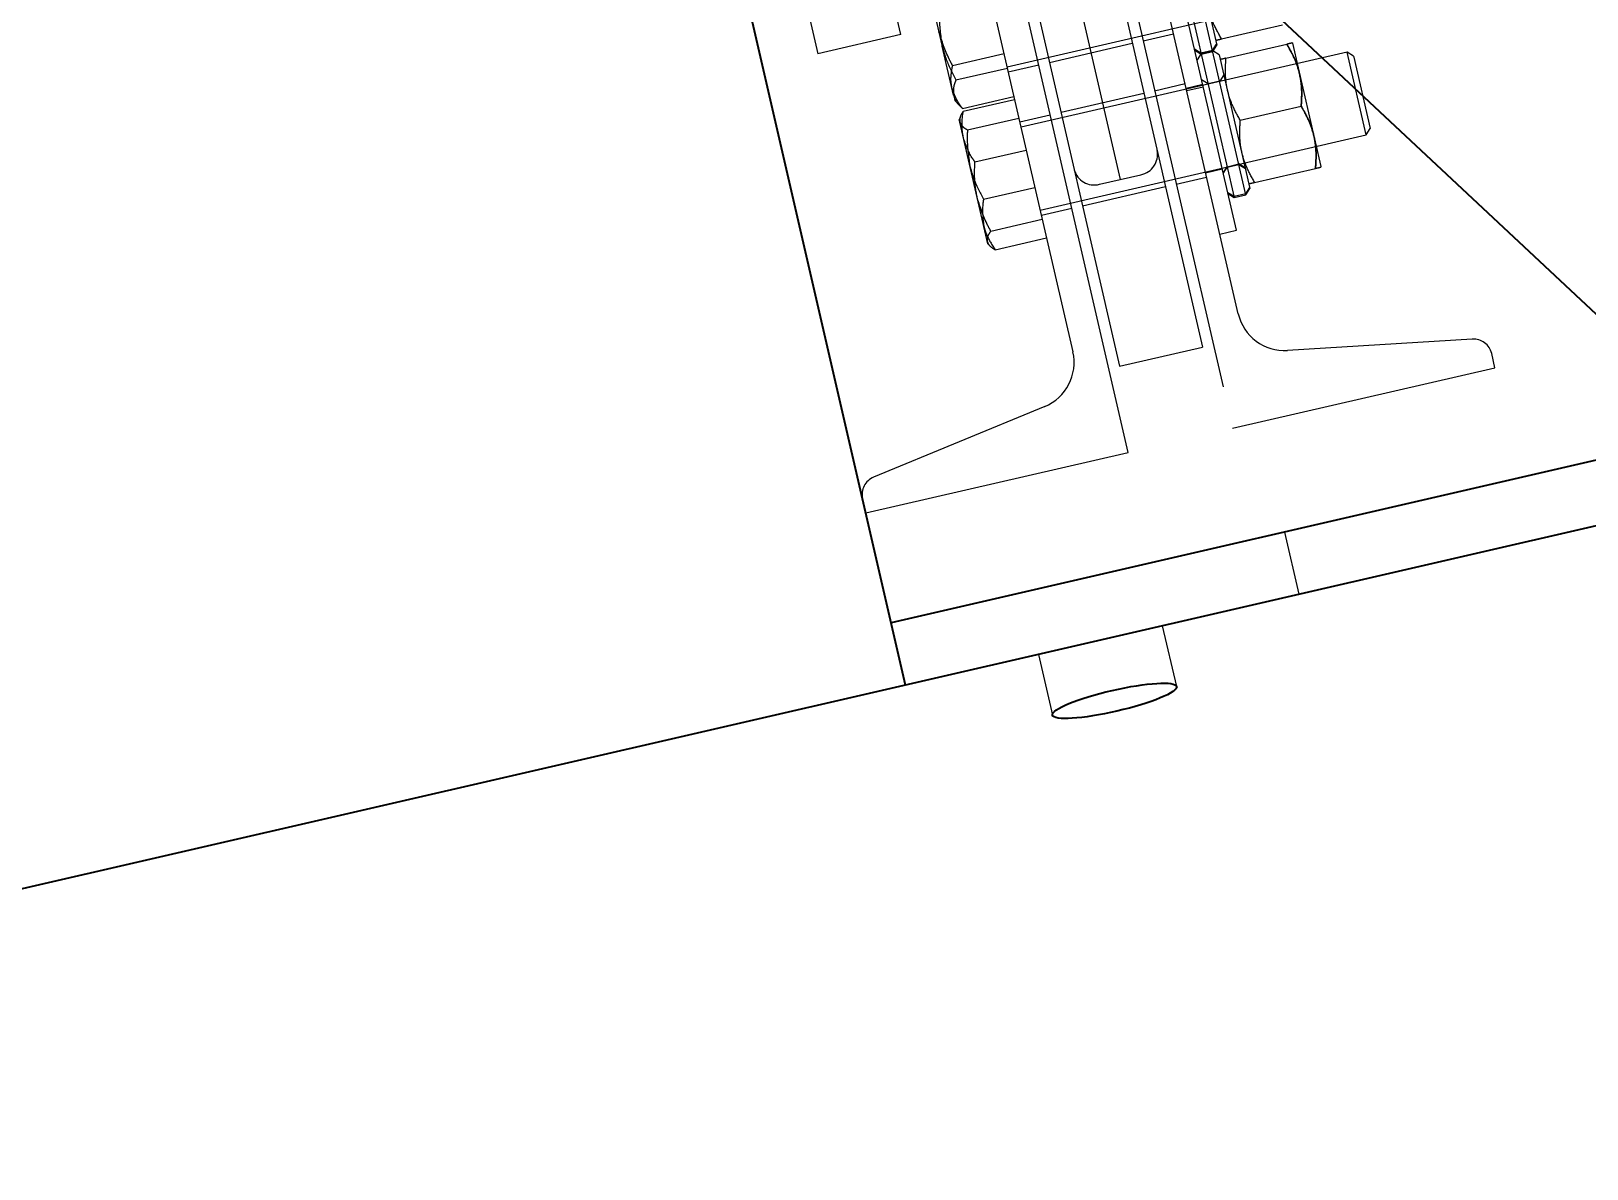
# Model space of a CAD drawing. Header units: millimetres. Extents: x 1293 to 41893, y 1011 to 26911.
# Drawn here: x 11630 to 11785, y 5219 to 5332.4 of the extents above; entities that cross this region are included whole.
import ezdxf

# ---------------------------------------------------------------- set-up
doc = ezdxf.new("R2010")
doc.units = ezdxf.units.MM
doc.header["$LTSCALE"] = 50
doc.linetypes.add('HIDDEN', pattern=[1.905, 1.27, -0.635])
doc.layers.add('CAPA_1', color=7, linetype='Continuous')
doc.layers.add('STRUC', color=4, linetype='Continuous')
doc.styles.add('SLDTEXTSTYLE0', font='TXT', dxfattribs={"width": 0.75})
doc.dimstyles.new('SLDDIMSTYLE0', dxfattribs={"dimtxt": 100, "dimasz": 100, "dimexe": 0, "dimexo": 0.0625, "dimgap": 25, "dimtad": 2, "dimdec": 0, "dimlfac": 1.5, "dimrnd": 1e-09, "dimzin": 12, "dimdsep": 46, "dimtxsty": 'SLDTEXTSTYLE0', "dimsah": 1, "dimcen": 0.09, "dimadec": 0, "dimazin": 3, "dimtfac": 1, "dimtdec": 0, "dimtofl": 0, "dimtmove": 0, "dimatfit": 3, "dimfxl": 1, "dimfrac": 2, "dimtolj": 1, "dimtzin": 12, "dimarcsym": 0})
doc.dimstyles.new('SLDDIMSTYLE1', dxfattribs={"dimtxt": 100, "dimasz": 100, "dimexe": 0, "dimexo": 0.0625, "dimgap": 25, "dimtad": 2, "dimdec": 4, "dimlfac": 75, "dimzin": 12, "dimdsep": 46, "dimtxsty": 'SLDTEXTSTYLE0', "dimsah": 1, "dimcen": 0.09, "dimadec": 0, "dimazin": 3, "dimtfac": 1, "dimtdec": 0, "dimtofl": 0, "dimtmove": 0, "dimatfit": 3, "dimfxl": 1, "dimfrac": 2, "dimtolj": 1, "dimtzin": 12, "dimarcsym": 0})

# ---------------------------------------------------------------- blocks, each defined once
blk = doc.blocks.new('_D_3')
at = {"layer": 'CAPA_1', "transparency": 16777216}
blk.add_arc((9899.27, 4708.49), 5214.32, 0, 13, dxfattribs=at)
for points in [[(14979.94, 5881.46), (14986.48, 5780.49), (15016.52, 5787.13)], [(15113.58, 4708.49), (15128.01, 4808.64), (15097.24, 4808.34)]]:
    blk.add_solid(points, dxfattribs=at)
at = {"layer": 'CAPA_1', "transparency": 16777216, "insert": (15196.76, 5413.27), "char_height": 100, "attachment_point": 1, "rotation": 276.5, "style": 'SLDTEXTSTYLE0'}
blk.add_mtext('13°', dxfattribs=at)
blk = doc.blocks.new('_D_5')
at = {"layer": 'CAPA_1', "transparency": 16777216}
for p, q in [((11574.4, 7831.18), (17588.06, 7831.18)), ((17538.06, 7831.18), (17538.06, 4708.49)), ((16485.16, 4708.49), (17588.06, 4708.49))]:
    blk.add_line(p, q, dxfattribs=at)
for points in [[(17538.06, 7831.18), (17522.68, 7731.18), (17553.45, 7731.18)], [(17538.06, 4708.49), (17553.45, 4808.49), (17522.68, 4808.49)]]:
    blk.add_solid(points, dxfattribs=at)
at = {"layer": 'CAPA_1', "transparency": 16777216, "insert": (17409.15, 6122.06), "char_height": 100, "attachment_point": 1, "rotation": 90, "style": 'SLDTEXTSTYLE0'}
blk.add_mtext('4684', dxfattribs=at)

msp = doc.modelspace()

# ---------------------------------------------------------------- linework, layer by layer
at = {"color": 1, "linetype": 'HIDDEN', "lineweight": 18}
for p, q in [((11708.83033, 5446.001979), (11738.4794014, 5317.5777417)), ((11714.3749657, 5440.804432), (11746.67758, 5300.8864376)), ((11734.439783, 5358.7841126), (11749.6764677, 5292.7867802)), ((11716.630336, 5332.0253671), (11710.9165792, 5356.7743668)), ((11725.1183094, 5356.6320808), (11738.4279134, 5298.981852)), ((11739.283187, 5290.3873023), (11724.0465023, 5356.3846347)), ((11702.6669127, 5354.8697812), (11708.3806695, 5330.1207815)), ((11750.2368869, 5304.2100549), (11739.9511184, 5348.7626128)), ((11750.0544656, 5312.5277715), (11741.9937195, 5347.4426989)), ((11723.4860832, 5344.9613599), (11733.7718516, 5300.408802)), ((11743.2330662, 5344.4268622), (11749.8463273, 5315.7816814)), ((11751.0095303, 5316.050228), (11744.3962692, 5344.6954087)), ((11745.03091, 5344.2988412), (11748.1068157, 5330.9756297)), ((11720.7418715, 5330.9680835), (11719.4486772, 5336.5695232)), ((11727.2117757, 5328.8236124), (11759.6940128, 5336.3227277)), ((11716.630336, 5332.0253671), (11708.3806695, 5330.1207815)), ((11740.7599703, 5331.4083736), (11743.7958476, 5332.1092611)), ((11748.5766061, 5331.5837284), (11754.6364561, 5332.982755)), ((11720.7652252, 5330.8669272), (11720.7418715, 5330.9680835)), ((11721.8942575, 5325.9765512), (11720.7652252, 5330.8669272)), ((11761.0887093, 5330.2816333), (11728.6064723, 5322.782518)), ((11731.4384967, 5329.2563419), (11739.6881632, 5331.1609275)), ((11745.8905349, 5330.5637373), (11746.5234829, 5330.1745016)), ((11746.5256247, 5330.1652244), (11745.8925228, 5330.5551265)), ((11745.9124044, 5330.4690099), (11746.5470451, 5330.0724424)), ((11747.6866859, 5330.4430481), (11746.5234829, 5330.1745016)), ((11747.6888277, 5330.4337709), (11746.5256247, 5330.1652244)), ((11747.6955513, 5330.4046478), (11746.5323483, 5330.1361012)), ((11746.5470451, 5330.0724424), (11747.7102481, 5330.3409889)), ((11747.6866859, 5330.4430481), (11748.0849462, 5331.0703571)), ((11748.0869341, 5331.0617463), (11747.6888277, 5330.4337709)), ((11748.3301921, 5330.0080802), (11747.6955513, 5330.4046478)), ((11747.7102481, 5330.3409889), (11748.1068157, 5330.9756297)), ((11749.0190099, 5329.6674673), (11755.0788599, 5331.0664939)), ((11755.668809, 5331.1541283), (11755.6315432, 5331.1940909)), ((11758.5043974, 5318.8718455), (11755.668809, 5331.1541283)), ((11762.9932949, 5322.0319667), (11761.0887093, 5330.2816333)), ((11761.7233501, 5329.8850657), (11761.0887093, 5330.2816333)), ((11721.7920637, 5328.9399049), (11726.9120325, 5330.1219429)), ((11722.125136, 5327.4972104), (11727.2451048, 5328.6792484)), ((11727.3308123, 5328.3080082), (11730.3666896, 5329.0088957)), ((11746.5323483, 5330.1361012), (11746.1357808, 5329.5014605)), ((11748.3301921, 5330.0080802), (11751.4060978, 5316.6848688)), ((11748.4663265, 5329.5398703), (11748.4503507, 5329.4876159)), ((11761.7233501, 5329.8850657), (11761.7521728, 5329.7602209)), ((11761.7521728, 5329.7602209), (11763.3898625, 5322.6666075)), ((11744.9524709, 5327.099375), (11741.9165937, 5326.3984875)), ((11747.2294267, 5327.1167233), (11746.5947859, 5327.5132908)), ((11748.3926297, 5327.3852698), (11747.2294267, 5327.1167233)), ((11748.7891972, 5328.0199106), (11748.3926297, 5327.3852698)), ((11721.9035602, 5325.9362566), (11721.8942575, 5325.9765512)), ((11721.9035602, 5325.9362566), (11722.0154998, 5325.4513931)), ((11722.7776855, 5324.6707076), (11727.8976544, 5325.8527456)), ((11722.8447341, 5324.3802885), (11727.9647029, 5325.5623264)), ((11740.8447866, 5326.1510414), (11732.59512, 5324.2464558)), ((11746.702395, 5327.0471847), (11745.0524617, 5326.6662675)), ((11745.1052502, 5326.4376154), (11746.7551835, 5326.8185325)), ((11722.0154998, 5325.4513931), (11722.4595639, 5324.9751926)), ((11731.523313, 5323.9990096), (11728.4874357, 5323.2981221)), ((11750.4472676, 5323.4801755), (11756.5074806, 5324.8792859)), ((11722.5345451, 5323.7865508), (11722.4578068, 5323.5355511)), ((11722.5042, 5323.3346), (11722.4578068, 5323.5355511)), ((11722.510331, 5323.3080436), (11722.5042, 5323.3346)), ((11725.3147819, 5311.1606322), (11722.510331, 5323.3080436)), ((11723.2748007, 5322.5174654), (11728.3947695, 5323.6995033)), ((11762.9932949, 5322.0319667), (11763.3898625, 5322.6666075)), ((11730.5110579, 5314.5328514), (11762.9932949, 5322.0319667)), ((11724.0087296, 5319.3384699), (11729.1286985, 5320.5205078)), ((11736.4136849, 5317.1008334), (11740.5451179, 5318.0546499)), ((11744.0592524, 5317.1176127), (11747.0951297, 5317.8185002)), ((11746.995139, 5318.2516077), (11748.6450723, 5318.6325248)), ((11749.1355991, 5318.8601833), (11748.7373389, 5318.2328744)), ((11748.7387335, 5318.2268336), (11749.1368399, 5318.8548089)), ((11748.7526814, 5318.1664186), (11749.1492489, 5318.8010594)), ((11749.1355991, 5318.8601833), (11750.2988021, 5319.1287299)), ((11749.1368399, 5318.8548089), (11750.3000429, 5319.1233555)), ((11749.1492489, 5318.8010594), (11750.3124519, 5319.0696059)), ((11750.9317502, 5318.7394942), (11750.2988021, 5319.1287299)), ((11750.3000429, 5319.1233555), (11750.9331448, 5318.7334533)), ((11750.3124519, 5319.0696059), (11750.9470927, 5318.6730384)), ((11751.8758883, 5317.2929675), (11757.9357382, 5318.6919941)), ((11758.4884216, 5318.8195911), (11758.5043974, 5318.8718455)), ((11724.8688628, 5315.6128236), (11729.9888317, 5316.7948616)), ((11734.7377788, 5314.9655809), (11742.9874454, 5316.8701665)), ((11749.189817, 5316.2729763), (11749.8227651, 5315.8837406)), ((11749.8249069, 5315.8744634), (11749.1918049, 5316.2643656)), ((11750.985968, 5316.1522872), (11751.3842283, 5316.7795961)), ((11751.3862162, 5316.7709854), (11750.9881099, 5316.14301)), ((11751.0095303, 5316.050228), (11751.4060978, 5316.6848688)), ((11730.6300945, 5314.0172473), (11733.6659718, 5314.7181348)), ((11749.2116865, 5316.178249), (11749.8463273, 5315.7816814)), ((11750.985968, 5316.1522872), (11749.8227651, 5315.8837406)), ((11750.9881099, 5316.14301), (11749.8249069, 5315.8744634)), ((11749.8463273, 5315.7816814), (11751.0095303, 5316.050228)), ((11725.6027918, 5312.4338281), (11730.7227606, 5313.6158661)), ((11726.0328584, 5310.571005), (11731.1528272, 5311.7530429)), ((11748.4045323, 5312.1468544), (11750.0544656, 5312.5277715)), ((11725.3147819, 5311.1606322), (11725.4937849, 5310.968675)), ((11738.4279134, 5298.981852), (11746.67758, 5300.8864376)), ((11773.5534416, 5301.681902), (11755.1492077, 5300.544321)), ((11775.8114114, 5298.8205073), (11775.4832819, 5300.2417922)), ((11749.6764677, 5292.7867802), (11775.8114114, 5298.8205073)), ((11730.9636389, 5294.9606425), (11713.9233404, 5287.9152084)), ((11713.1482434, 5284.3535751), (11739.283187, 5290.3873023)), ((11756.2932981, 5276.2514435), (11754.8648589, 5282.4386934)), ((11744.1092833, 5267.0604333), (11742.7112939, 5273.1157908)), ((11730.3367941, 5270.2589124), (11731.7347835, 5264.2035549))]:
    msp.add_line(p, q, dxfattribs=at)
at = {"color": 7, "linetype": 'Continuous', "lineweight": 25}
for p, q in [((11717.107382, 5267.204662), (11697.9115587, 5350.3509075)), ((11798.3314887, 5292.4737556), (11715.6789428, 5273.3919119)), ((11803.9098529, 5287.2445914), (11480.7259188, 5212.6317011))]:
    msp.add_line(p, q, dxfattribs=at)
at = {"color": 1, "linetype": 'HIDDEN', "lineweight": 18}
for centre, radius, start, end in [((11740.1438257, 5320.0675714), 2.0525323, 281.274564585, 11.163793202), ((11735.8919572, 5319.0859503), 2.0525323, 194.836206798, 284.725435415), ((11754.8567001, 5305.2766228), 4.7413333, 193, 273.537), ((11773.6683552, 5299.8227834), 1.8626667, 13, 93.537), ((11729.1520383, 5299.3422341), 4.7413333, 292.463, 13), ((11714.6350406, 5286.1938688), 1.8626667, 112.463, 193)]:
    msp.add_arc(centre, radius, start, end, dxfattribs=at)
at = {"color": 7, "linetype": 'Continuous', "lineweight": 25}
msp.add_ellipse((11737.9220334, 5265.6319941), major_axis=(6.1872499, 1.4284392), ratio=0.166678825, dxfattribs=at)
at = {"color": 1, "linetype": 'HIDDEN', "lineweight": 18}
for points, knots in [([(11748.5766061, 5331.5837284), (11748.2929965, 5332.0839094), (11747.7196274, 5333.0951172), (11747.2301808, 5334.6764369), (11747.0484158, 5336.2540762), (11747.1145934, 5337.2622372), (11747.1479855, 5337.7709364)], [0, 0, 0, 0, 0.2646176718, 0.5349733347, 0.7653562273, 1, 1, 1, 1]), ([(11720.4869645, 5334.5929105), (11720.4754393, 5334.3573395), (11720.4160956, 5333.1443814), (11720.5965021, 5331.9392024), (11720.7418715, 5330.9680835)], [0, 0, 0, 0, 0.1942119601, 1, 1, 1, 1]), ([(11721.7920637, 5328.9399049), (11721.6784373, 5329.1465824), (11721.0933737, 5330.2107674), (11720.7272063, 5331.3730601), (11720.432153, 5332.3096217)], [0, 0, 0, 0, 0.1942119601, 1, 1, 1, 1]), ([(11720.7652252, 5330.8669272), (11720.8712117, 5330.4732397), (11721.1874078, 5329.298727), (11721.7506729, 5328.2166101), (11722.125136, 5327.4972104)], [0, 0, 0, 0, 0.3351922062, 1, 1, 1, 1]), ([(11748.0637337, 5331.4653225), (11748.0568367, 5331.4637302), (11748.0310454, 5331.4577758), (11748.3459275, 5331.5304721), (11748.5766061, 5331.5837284)], [0, 0, 0, 0, 0.2674126992, 1, 1, 1, 1]), ([(11755.5917323, 5331.1848998), (11755.5986293, 5331.1864921), (11755.6244207, 5331.1924465), (11755.3095385, 5331.1197503), (11755.0788599, 5331.0664939)], [0, 0, 0, 0, 0.2674126992, 1, 1, 1, 1]), ([(11756.5074806, 5324.8792859), (11756.5430953, 5325.4531468), (11756.6150971, 5326.6133135), (11756.3617114, 5328.2491131), (11755.8333965, 5329.7467622), (11755.3319036, 5330.6239045), (11755.0788599, 5331.0664939)], [0, 0, 0, 0, 0.26460612106, 0.53495060651, 0.76534489377, 1, 1, 1, 1]), ([(11755.0788599, 5331.0664939), (11755.3624695, 5330.566313), (11755.9358386, 5329.5551051), (11756.4252852, 5327.9737854), (11756.6070502, 5326.3961461), (11756.5408726, 5325.3879851), (11756.5074806, 5324.8792859)], [0, 0, 0, 0, 0.2646176718, 0.5349733347, 0.7653562273, 1, 1, 1, 1]), ([(11721.7253472, 5326.708182), (11721.6845354, 5326.9503478), (11721.5627789, 5327.672816), (11721.7005034, 5328.4339182), (11721.7920637, 5328.9399049)], [0, 0, 0, 0, 0.3351922062, 1, 1, 1, 1]), ([(11749.0190099, 5329.6674673), (11748.7890267, 5329.6143715), (11748.4750955, 5329.5418948), (11748.4979467, 5329.5471704), (11748.5040574, 5329.5485811)], [0, 0, 0, 0, 0.7325908634, 1, 1, 1, 1]), ([(11750.4472676, 5323.4801755), (11750.1636932, 5323.9803457), (11749.5903948, 5324.9915332), (11749.101049, 5326.5728571), (11748.9193691, 5328.1505332), (11748.985594, 5329.1587435), (11749.0190099, 5329.6674673)], [0, 0, 0, 0, 0.26460612106, 0.53495060651, 0.76534489377, 1, 1, 1, 1]), ([(11722.125136, 5327.4972104), (11722.0497501, 5327.3073758), (11721.8401093, 5326.7794634), (11721.8731183, 5326.2900037), (11721.8942575, 5325.9765512)], [0, 0, 0, 0, 0.3595950484, 1, 1, 1, 1]), ([(11722.7776855, 5324.6707076), (11722.6843947, 5324.7893024), (11722.2040388, 5325.3999485), (11721.9467325, 5326.0907117), (11721.7393982, 5326.6473203)], [0, 0, 0, 0, 0.1942119601, 1, 1, 1, 1]), ([(11721.9035602, 5325.9362566), (11721.9906499, 5325.7030403), (11722.161575, 5325.2453222), (11722.5749387, 5324.8597991), (11722.7776855, 5324.6707076)], [0, 0, 0, 0, 0.5095195514, 1, 1, 1, 1]), ([(11722.8447341, 5324.3802885), (11722.7564625, 5324.2462681), (11722.5109877, 5323.87357), (11722.5068499, 5323.5450109), (11722.5042, 5323.3346)], [0, 0, 0, 0, 0.35959504835, 1, 1, 1, 1]), ([(11722.865933, 5321.7677622), (11722.8151414, 5322.0531552), (11722.6636115, 5322.9045862), (11722.7724064, 5323.7909962), (11722.8447341, 5324.3802885)], [0, 0, 0, 0, 0.3351922062, 1, 1, 1, 1]), ([(11757.9357382, 5318.6919941), (11757.97138, 5319.26588), (11758.0434364, 5320.4260961), (11757.7901431, 5322.0619361), (11757.2619209, 5323.5595894), (11756.7604922, 5324.4367082), (11756.5074806, 5324.8792859)], [0, 0, 0, 0, 0.2646176718, 0.5349733347, 0.7653562273, 1, 1, 1, 1]), ([(11756.5074806, 5324.8792859), (11756.7910549, 5324.3791156), (11757.3643533, 5323.3679282), (11757.8536992, 5321.7866043), (11758.035379, 5320.2089282), (11757.9691541, 5319.2007179), (11757.9357382, 5318.6919941)], [0, 0, 0, 0, 0.2646061211, 0.5349506065, 0.7653448938, 1, 1, 1, 1]), ([(11722.510331, 5323.3080436), (11722.5784899, 5323.1568256), (11722.7122607, 5322.8600402), (11723.0896826, 5322.6301983), (11723.2748007, 5322.5174654)], [0, 0, 0, 0, 0.5095195514, 1, 1, 1, 1]), ([(11723.2748007, 5322.5174654), (11723.2619008, 5322.2878484), (11723.1954794, 5321.1055474), (11723.3685274, 5319.9322415), (11723.5079674, 5318.9868057)], [0, 0, 0, 0, 0.1942119601, 1, 1, 1, 1]), ([(11751.8758883, 5317.2929675), (11751.5922786, 5317.7931484), (11751.0189095, 5318.8043562), (11750.529463, 5320.385676), (11750.3476979, 5321.9633152), (11750.4138756, 5322.9714763), (11750.4472676, 5323.4801755)], [0, 0, 0, 0, 0.2646176718, 0.5349733347, 0.7653562273, 1, 1, 1, 1]), ([(11724.0087296, 5319.3384699), (11723.9098801, 5319.4811419), (11723.4009024, 5320.2157624), (11723.1138391, 5321.0354176), (11722.8825269, 5321.695886)], [0, 0, 0, 0, 0.1942119601, 1, 1, 1, 1]), ([(11723.5306924, 5318.8883731), (11723.634211, 5318.5053751), (11723.9430445, 5317.362753), (11724.4991558, 5316.311623), (11724.8688628, 5315.6128236)], [0, 0, 0, 0, 0.3351922062, 1, 1, 1, 1]), ([(11724.2418963, 5315.8078102), (11724.167043, 5316.1974261), (11723.9437282, 5317.3597917), (11723.9827726, 5318.5483242), (11724.0087296, 5319.3384699)], [0, 0, 0, 0, 0.3351922062, 1, 1, 1, 1]), ([(11757.9357382, 5318.6919941), (11758.1657214, 5318.7450899), (11758.4796526, 5318.8175666), (11758.4568014, 5318.812291), (11758.4506908, 5318.8108802)], [0, 0, 0, 0, 0.7325908634, 1, 1, 1, 1]), ([(11751.3630158, 5317.1745615), (11751.3561189, 5317.1729693), (11751.3303275, 5317.1670148), (11751.6452096, 5317.2397111), (11751.8758883, 5317.2929675)], [0, 0, 0, 0, 0.2674126992, 1, 1, 1, 1]), ([(11725.6027918, 5312.4338281), (11725.49054, 5312.6345516), (11724.9125542, 5313.6680795), (11724.5537452, 5314.798499), (11724.2646213, 5315.7093776)], [0, 0, 0, 0, 0.1942119601, 1, 1, 1, 1]), ([(11724.8688628, 5315.6128236), (11724.8425608, 5315.441258), (11724.7071311, 5314.5578644), (11724.8084335, 5313.6953229), (11724.8900618, 5313.0002973)], [0, 0, 0, 0, 0.1942119601, 1, 1, 1, 1]), ([(11724.9066557, 5312.9284211), (11724.9861126, 5312.649646), (11725.2231612, 5311.8179585), (11725.709522, 5311.068951), (11726.0328584, 5310.571005)], [0, 0, 0, 0, 0.3351922062, 1, 1, 1, 1]), ([(11725.2622577, 5311.3881396), (11725.2572289, 5311.5539324), (11725.2473591, 5311.8793226), (11725.4858276, 5312.251354), (11725.6027918, 5312.4338281)], [0, 0, 0, 0, 0.50951955136, 1, 1, 1, 1]), ([(11726.0328584, 5310.571005), (11725.8947698, 5310.652766), (11725.5107583, 5310.8801358), (11725.3630085, 5311.1736288), (11725.2683887, 5311.3615832)], [0, 0, 0, 0, 0.3595950484, 1, 1, 1, 1])]:
    msp.add_open_spline(points, degree=3, knots=knots, dxfattribs=at)
at = {"layer": 'STRUC', "linetype": 'Continuous', "lineweight": 25}
msp.add_line((12089.3936765, 5019.6317671), (11651.7462728, 5429.8828849), dxfattribs=at)

# ---------------------------------------------------------------- dimensions: what is measured, and where the dimension line sits
at = {"layer": 'CAPA_1'}
dim = msp.add_linear_dim(base=(17538.0605071, 4708.4929069), p1=(11510.8968592, 7831.1769069), p2=(16421.6646746, 4708.4929069), angle=90, dimstyle='SLDDIMSTYLE0', dxfattribs=at)
dim.commit()
dim.dimension.update_dxf_attribs({"geometry": '_D_5', "text_midpoint": (17538.0605071, 6269.8349069), "dimtype": 160})
dim = msp.add_angular_dim_2l(base=(15080.062669, 5298.7701303), line1=((16421.6646746, 4708.4929069), (6449.8953906, 4708.4929069)), line2=((16705.6180701, 6279.8631045), (11026.6060803, 4968.759879)), dimstyle='SLDDIMSTYLE1', dxfattribs=at)
dim.commit()
dim.dimension.update_dxf_attribs({"geometry": '_D_3', "text_midpoint": (15080.062669, 5298.7701303), "dimtype": 162})

doc.saveas('drawing.dxf')
